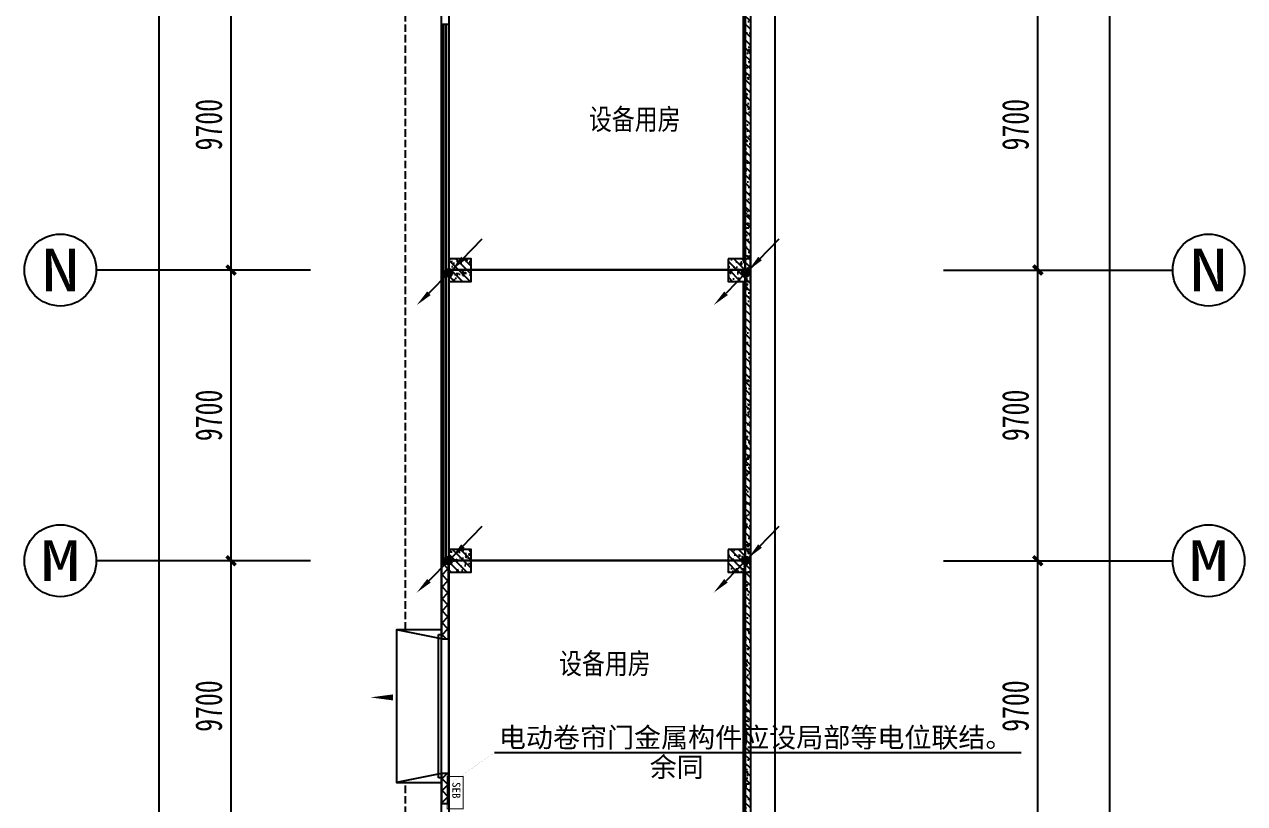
# Model space of a CAD drawing. Header units: millimetres. Extents: x -633009578 to 5705885, y -633235091 to 2571734.
# Drawn here: x 2859905 to 2900632, y 2361767 to 2387767 of the extents above; entities that cross this region are included whole.
import ezdxf
from ezdxf.enums import TextEntityAlignment as Align

# ---------------------------------------------------------------- set-up
doc = ezdxf.new("R2010")
doc.units = ezdxf.units.MM
doc.header["$LTSCALE"] = 1000
doc.header["$MEASUREMENT"] = 0
doc.linetypes.add('DASH', pattern=[0.35, 0.25, -0.1])
doc.layers.get('0').update_dxf_attribs({"color": 9})
for name, color, linetype in [('3T_WOOD', 21, 'Continuous'), ('A-COLUM(柱)', 255, 'Continuous'), ('A-DI-S(箭头)', 76, 'Continuous'), ('A-DOOR(门）', 4, 'Continuous'), ('A-F-AREA(计算)', 5, 'Continuous'), ('A-HATH(填充)', 8, 'Continuous'), ('A-ST-O(室外)', 54, 'Continuous'), ('A-STAR(楼梯)', 51, 'Continuous'), ('A-TEXT(房间)', 243, 'Continuous'), ('A-WA-J(剪力墙)', 254, 'Continuous'), ('A-WINDOW（窗）', 4, 'Continuous'), ('AXIS_TEXT', 7, 'Continuous'), ('C-AXIS(轴号)', 3, 'Continuous'), ('WALL', 9, 'Continuous'), ('电-弱电平面-箭头', 3, 'Continuous'), ('电-强电平面-设备', 4, 'Continuous'), ('电-接地防雷-接地线', 132, 'Continuous'), ('设备-箱柜', 3, 'Continuous')]:
    doc.layers.add(name, color=color, linetype=linetype)
doc.styles.add('_TCH_AXIS', font='simhei.ttf', dxfattribs={"bigfont": 'GBCBIG'})
doc.styles.add('_TCH_DIM_T3', font='simhei.ttf', dxfattribs={"width": 0.707, "bigfont": 'GBCBIG'})
doc.styles.add('COMPLEX', font='simhei.ttf')
doc.styles.add('ELEC-DIM', font='simhei.ttf')
doc.styles.add('IDQSTYLE', font='simhei.ttf', dxfattribs={"width": 0.707, "bigfont": 'hztxt.shx'})
doc.styles.get("Standard").update_dxf_attribs({"font": 'simhei.ttf', "bigfont": 'hztxt.shx'})
doc.styles.add('TXT', font='simhei.ttf', dxfattribs={"width": 0.8, "bigfont": 'hztxt.shx'})
doc.styles.add('宋', font='simhei.ttf', dxfattribs={"width": 0.8})
doc.linetypes.add('GDLine', pattern='A,1,-3,5.8,["|",Standard,S=4,R=-45,X=-1.407,Y=-0.7],-0.1,["|",Standard,S=4,R=-45,X=-1.407,Y=-0.7],-0.1,["|",Standard,S=4,R=-45,X=-1.407,Y=-0.7],-0.1,["|",Standard,S=4,R=-45,X=-1.407,Y=-0.7],-0.1,5.8,-3,1', length=20)
doc.dimstyles.new('_TCH_ARCH&&300', dxfattribs={"dimtxt": 892.5, "dimasz": 300, "dimexe": 750, "dimexo": 900, "dimgap": 300, "dimtad": 1, "dimdec": 0, "dimzin": 0, "dimdsep": 46, "dimtxsty": '_TCH_DIM_T3', "dimblk": 'ARCHTICK', "dimcen": 0.09, "dimclrt": 7, "dimazin": 2, "dimtfac": 1, "dimtdec": 0, "dimtix": 1, "dimtmove": 2, "dimatfit": 3, "dimfxl": 1, "dimtolj": 1, "dimtzin": 0, "dimarcsym": 0})
pattern_1 = [(315, (0, 0), (132.5825214724777, 132.5825214724776), []), (320, (0, 0), (-47.06410123694653, -537.9451369505651), [56.25, -618.75]), (625, (0, 0), (564.1441002750089, 104.0635002097499), [45, -495]), (370.4514, (-3.922005000000009, -44.82876), (517.079656545715, -433.8820362855164), [47.8051425, -525.856584]), (316.1842, (150, -2.755455298081545e-14), (-124.1392607467639, -800.4307864692332), [84.375, -928.125]), (366.6356, (139.65501975, -66.70255875000004), (730.5884031753312, -700.9970291615274), [71.707716, -788.78475]), (621.1842000000001, (150, -2.755455298081545e-14), (730.588950693994, -700.9964588502198), [67.5, -742.5]), (291, (112.5, -75.00000000000001), (-301.9641679990041, -447.6802890888463), [56.25, -618.75]), (596, (112.5, -75.00000000000001), (543.8625337851396, -182.4864989411868), [45, -495]), (341.4514, (87.3362955, -112.30667475), (241.8978725324643, -630.1669714361175), [47.8051425, -525.856584]), (307.5, (0, 0), (249.6703903734836, -9.119891487967951), [0, -488.9999999999999, 0, -502.5, 0, -496.875]), (277.5, (0, 0), (295.8087839117703, -197.3021530816116), [0, -286.5, 0, -477.75, 0, -189.375]), (237.5, (3.072332657360922e-14, 167.25), (-16.91615380078498, -400.3668271293068), [0, -187.5, 0, -585, 0, -776.25]), (227.5, (4.450060306401695e-14, 242.25), (75.07873674923819, -437.3896270067897), [0, -243.75, 0, -388.5, 0, -551.25])]
pattern_2 = [(45, (-830357.9205473666, -3.184366441797465), (-200.0002033111466, 200.0002033111467), []), (135, (-830357.9205473666, -3.184366441797465), (-200.0002033111467, -200.0002033111466), [])]

# ---------------------------------------------------------------- blocks, each defined once
blk = doc.blocks.new('_ArchTick')
at = {"color": 0, "linetype": 'ByBlock', "const_width": 0.4}
blk.add_lwpolyline([(-0.5, -0.5), (0.5, 0.5)], dxfattribs=at)
blk = doc.blocks.new('*D303')
at = {"layer": 'C-AXIS(轴号)', "color": 0, "lineweight": -2, "transparency": 16777216}
for p, q in [((1114913.870481153, 1686918.591094813), (1117908.287704564, 1686918.591094813)), ((1117158.287704564, 1677218.591094813), (1117158.287704564, 1686918.591094813)), ((1114913.870481153, 1677218.591094813), (1117908.287704564, 1677218.591094813))]:
    blk.add_line(p, q, dxfattribs=at)
at = {"layer": 'Defpoints', "color": 0, "transparency": 16777216}
for p in [(1114013.870481153, 1686918.591094813), (1117158.287704564, 1686918.591094813), (1114013.870481153, 1677218.591094813)]:
    blk.add_point(p, dxfattribs=at)
at = {"layer": 'C-AXIS(轴号)', "color": 0, "linetype": 'ByBlock', "lineweight": -2, "transparency": 16777216, "xscale": 300, "yscale": 300, "zscale": 300}
for p, rotation in [((1117158.287704564, 1686918.591094813), 90), ((1117158.287704564, 1677218.591094813), 270)]:
    blk.add_blockref('_ArchTick', p, dxfattribs=dict(at, rotation=rotation))
at = {"layer": 'C-AXIS(轴号)', "color": 7, "transparency": 16777216, "insert": (1116412.037704564, 1682068.591094813), "char_height": 892.5, "attachment_point": 5, "rotation": 90, "style": '_TCH_DIM_T3'}
blk.add_mtext('\\A1;9700', dxfattribs=at)
blk = doc.blocks.new('*D304')
at = {"layer": 'C-AXIS(轴号)', "color": 0, "lineweight": -2, "transparency": 16777216}
for p, q in [((1114913.870481153, 1696618.591094813), (1117908.287704564, 1696618.591094813)), ((1117158.287704564, 1686918.591094813), (1117158.287704564, 1696618.591094813)), ((1114913.870481153, 1686918.591094813), (1117908.287704564, 1686918.591094813))]:
    blk.add_line(p, q, dxfattribs=at)
at = {"layer": 'Defpoints', "color": 0, "transparency": 16777216}
for p in [(1114013.870481153, 1696618.591094813), (1117158.287704564, 1696618.591094813), (1114013.870481153, 1686918.591094813)]:
    blk.add_point(p, dxfattribs=at)
at = {"layer": 'C-AXIS(轴号)', "color": 0, "linetype": 'ByBlock', "lineweight": -2, "transparency": 16777216, "xscale": 300, "yscale": 300, "zscale": 300}
for p, rotation in [((1117158.287704564, 1696618.591094813), 90), ((1117158.287704564, 1686918.591094813), 270)]:
    blk.add_blockref('_ArchTick', p, dxfattribs=dict(at, rotation=rotation))
at = {"layer": 'C-AXIS(轴号)', "color": 7, "transparency": 16777216, "insert": (1116412.037704564, 1691768.591094813), "char_height": 892.5, "attachment_point": 5, "rotation": 90, "style": '_TCH_DIM_T3'}
blk.add_mtext('\\A1;9700', dxfattribs=at)
blk = doc.blocks.new('*D305')
at = {"layer": 'C-AXIS(轴号)', "color": 0, "lineweight": -2, "transparency": 16777216}
for p, q in [((1114913.870481153, 1706318.591094813), (1117908.287704564, 1706318.591094813)), ((1117158.287704564, 1696618.591094813), (1117158.287704564, 1706318.591094813)), ((1114913.870481153, 1696618.591094813), (1117908.287704564, 1696618.591094813))]:
    blk.add_line(p, q, dxfattribs=at)
at = {"layer": 'Defpoints', "color": 0, "transparency": 16777216}
for p in [(1114013.870481153, 1706318.591094813), (1117158.287704564, 1706318.591094813), (1114013.870481153, 1696618.591094813)]:
    blk.add_point(p, dxfattribs=at)
at = {"layer": 'C-AXIS(轴号)', "color": 0, "linetype": 'ByBlock', "lineweight": -2, "transparency": 16777216, "xscale": 300, "yscale": 300, "zscale": 300}
for p, rotation in [((1117158.287704564, 1706318.591094813), 90), ((1117158.287704564, 1696618.591094813), 270)]:
    blk.add_blockref('_ArchTick', p, dxfattribs=dict(at, rotation=rotation))
at = {"layer": 'C-AXIS(轴号)', "color": 7, "transparency": 16777216, "insert": (1116412.037704564, 1701468.591094813), "char_height": 892.5, "attachment_point": 5, "rotation": 90, "style": '_TCH_DIM_T3'}
blk.add_mtext('\\A1;9700', dxfattribs=at)
blk = doc.blocks.new('*D309')
at = {"layer": 'C-AXIS(轴号)', "color": 0, "lineweight": -2, "transparency": 16777216}
for p, q in [((1114913.870481153, 1725358.591094809), (1120308.287704564, 1725358.591094809)), ((1119558.287704564, 1589278.591094809), (1119558.287704564, 1725358.591094809)), ((1114913.870481153, 1589278.591094809), (1120308.287704564, 1589278.591094809))]:
    blk.add_line(p, q, dxfattribs=at)
at = {"layer": 'Defpoints', "color": 0, "transparency": 16777216}
for p in [(1114013.870481153, 1725358.591094809), (1119558.287704564, 1725358.591094809), (1114013.870481153, 1589278.591094809)]:
    blk.add_point(p, dxfattribs=at)
at = {"layer": 'C-AXIS(轴号)', "color": 0, "linetype": 'ByBlock', "lineweight": -2, "transparency": 16777216, "xscale": 300, "yscale": 300, "zscale": 300}
for p, rotation in [((1119558.287704564, 1725358.591094809), 90), ((1119558.287704564, 1589278.591094809), 270)]:
    blk.add_blockref('_ArchTick', p, dxfattribs=dict(at, rotation=rotation))
at = {"layer": 'C-AXIS(轴号)', "color": 7, "transparency": 16777216, "insert": (1118812.037704564, 1657318.591094809), "char_height": 892.5, "attachment_point": 5, "rotation": 90, "style": '_TCH_DIM_T3'}
blk.add_mtext('\\A1;136080', dxfattribs=at)
blk = doc.blocks.new('*D320')
at = {"layer": 'C-AXIS(轴号)', "color": 0, "lineweight": -2, "transparency": 16777216}
for p, q in [((1091976.748846702, 1686918.591094813), (1089481.408816443, 1686918.591094813)), ((1090231.408816443, 1677218.591094813), (1090231.408816443, 1686918.591094813)), ((1091976.748846702, 1677218.591094813), (1089481.408816443, 1677218.591094813))]:
    blk.add_line(p, q, dxfattribs=at)
at = {"layer": 'Defpoints', "color": 0, "transparency": 16777216}
for p in [(1090231.408816443, 1686918.591094813), (1092876.748846702, 1686918.591094813), (1092876.748846702, 1677218.591094813)]:
    blk.add_point(p, dxfattribs=at)
at = {"layer": 'C-AXIS(轴号)', "color": 0, "linetype": 'ByBlock', "lineweight": -2, "transparency": 16777216, "xscale": 300, "yscale": 300, "zscale": 300}
for p, rotation in [((1090231.408816443, 1686918.591094813), 90), ((1090231.408816443, 1677218.591094813), 270)]:
    blk.add_blockref('_ArchTick', p, dxfattribs=dict(at, rotation=rotation))
at = {"layer": 'C-AXIS(轴号)', "color": 7, "transparency": 16777216, "insert": (1089485.158816443, 1682068.591094813), "char_height": 892.5, "attachment_point": 5, "rotation": 90, "style": '_TCH_DIM_T3'}
blk.add_mtext('\\A1;9700', dxfattribs=at)
blk = doc.blocks.new('*D321')
at = {"layer": 'C-AXIS(轴号)', "color": 0, "lineweight": -2, "transparency": 16777216}
for p, q in [((1091976.748846702, 1696618.591094813), (1089481.408816443, 1696618.591094813)), ((1090231.408816443, 1686918.591094813), (1090231.408816443, 1696618.591094813)), ((1091976.748846702, 1686918.591094813), (1089481.408816443, 1686918.591094813))]:
    blk.add_line(p, q, dxfattribs=at)
at = {"layer": 'Defpoints', "color": 0, "transparency": 16777216}
for p in [(1090231.408816443, 1696618.591094813), (1092876.748846702, 1696618.591094813), (1092876.748846702, 1686918.591094813)]:
    blk.add_point(p, dxfattribs=at)
at = {"layer": 'C-AXIS(轴号)', "color": 0, "linetype": 'ByBlock', "lineweight": -2, "transparency": 16777216, "xscale": 300, "yscale": 300, "zscale": 300}
for p, rotation in [((1090231.408816443, 1696618.591094813), 90), ((1090231.408816443, 1686918.591094813), 270)]:
    blk.add_blockref('_ArchTick', p, dxfattribs=dict(at, rotation=rotation))
at = {"layer": 'C-AXIS(轴号)', "color": 7, "transparency": 16777216, "insert": (1089485.158816443, 1691768.591094813), "char_height": 892.5, "attachment_point": 5, "rotation": 90, "style": '_TCH_DIM_T3'}
blk.add_mtext('\\A1;9700', dxfattribs=at)
blk = doc.blocks.new('*D322')
at = {"layer": 'C-AXIS(轴号)', "color": 0, "lineweight": -2, "transparency": 16777216}
for p, q in [((1091976.748846702, 1706318.591094813), (1089481.408816443, 1706318.591094813)), ((1090231.408816443, 1696618.591094813), (1090231.408816443, 1706318.591094813)), ((1091976.748846702, 1696618.591094813), (1089481.408816443, 1696618.591094813))]:
    blk.add_line(p, q, dxfattribs=at)
at = {"layer": 'Defpoints', "color": 0, "transparency": 16777216}
for p in [(1090231.408816443, 1706318.591094813), (1092876.748846702, 1706318.591094813), (1092876.748846702, 1696618.591094813)]:
    blk.add_point(p, dxfattribs=at)
at = {"layer": 'C-AXIS(轴号)', "color": 0, "linetype": 'ByBlock', "lineweight": -2, "transparency": 16777216, "xscale": 300, "yscale": 300, "zscale": 300}
for p, rotation in [((1090231.408816443, 1706318.591094813), 90), ((1090231.408816443, 1696618.591094813), 270)]:
    blk.add_blockref('_ArchTick', p, dxfattribs=dict(at, rotation=rotation))
at = {"layer": 'C-AXIS(轴号)', "color": 7, "transparency": 16777216, "insert": (1089485.158816443, 1701468.591094813), "char_height": 892.5, "attachment_point": 5, "rotation": 90, "style": '_TCH_DIM_T3'}
blk.add_mtext('\\A1;9700', dxfattribs=at)
blk = doc.blocks.new('*D325')
at = {"layer": 'C-AXIS(轴号)', "color": 0, "lineweight": -2, "transparency": 16777216}
for p, q in [((1091976.748846702, 1725358.591094822), (1087081.408816443, 1725358.591094822)), ((1087831.408816443, 1589278.591094822), (1087831.408816443, 1725358.591094822)), ((1091976.748846702, 1589278.591094822), (1087081.408816443, 1589278.591094822))]:
    blk.add_line(p, q, dxfattribs=at)
at = {"layer": 'Defpoints', "color": 0, "transparency": 16777216}
for p in [(1087831.408816443, 1725358.591094822), (1092876.748846702, 1725358.591094822), (1092876.748846702, 1589278.591094822)]:
    blk.add_point(p, dxfattribs=at)
at = {"layer": 'C-AXIS(轴号)', "color": 0, "linetype": 'ByBlock', "lineweight": -2, "transparency": 16777216, "xscale": 300, "yscale": 300, "zscale": 300}
for p, rotation in [((1087831.408816443, 1725358.591094822), 90), ((1087831.408816443, 1589278.591094822), 270)]:
    blk.add_blockref('_ArchTick', p, dxfattribs=dict(at, rotation=rotation))
at = {"layer": 'C-AXIS(轴号)', "color": 7, "transparency": 16777216, "insert": (1087085.158816443, 1657318.591094822), "char_height": 892.5, "attachment_point": 5, "rotation": 90, "style": '_TCH_DIM_T3'}
blk.add_mtext('\\A1;136080', dxfattribs=at)
blk = doc.blocks.new('_AXISO')
blk.add_circle((0, 0), 0.5)
at = {"layer": 'AXIS_TEXT', "style": 'COMPLEX', "width": 1.041666666666667}
blk.add_attdef('A', text='', height=0.56, dxfattribs=at).set_placement((-0.25, -0.28), (0.25, -0.28), align=Align.FIT)
blk = doc.blocks.new('$DorLib2D$00000126')
at = {"color": 0, "linetype": 'Continuous'}
for p, q in [((-0.5319999999956053, 0.5), (-0.5319999999956053, 0.900000000000091)), ((0.5320000000047003, 0.900000000000091), (0.5320000000047003, 0.5000000000002274))]:
    blk.add_line(p, q, dxfattribs=at)
at = {"color": 0, "linetype": 'DASH'}
for p, q in [((-0.5319999999956053, 0.900000000000091), (0.5320000000047003, 0.900000000000091)), ((-0.5319999999956053, 0.5), (0.5320000000047003, 0.5000000000002274))]:
    blk.add_line(p, q, dxfattribs=at)
blk = doc.blocks.new('$WINLIB2D$00000001')
at = {"color": 0}
for points in [[(-0.4999999999999964, 0.5000000000000142), (-0.4999999999999964, -0.4999999999999858)], [(-0.4999999999999964, 0.5000000000000142), (0.5000000000000036, 0.5000000000000142)], [(0.5000000000000036, -0.4999999999999858), (0.5000000000000036, 0.5000000000000142)], [(0.5000000000000036, 0.1666666666666714), (-0.4999999999999964, 0.1666666666666714)], [(0.5000000000000036, -0.1666666666666572), (-0.4999999999999964, -0.1666666666666572)], [(-0.4999999999999964, -0.4999999999999858), (0.5000000000000036, -0.4999999999999858)]]:
    blk.add_lwpolyline(points, dxfattribs=at)
blk = doc.blocks.new('_FZH')
h = blk.add_hatch()
h.set_pattern_fill('钢筋混凝土', color=256, scale=0.1, style=0)
h.set_pattern_definition([(45, (0, 0), (-0.1767766952966369, 0.1767766952966369), []), (50, (0, 0), (0.7172601826007535, -0.06275213498259512), [0.07500000000000001, -0.8250000000000001]), (355, (0, 0), (-0.138751333613, 0.7521921337000119), [0.06, -0.66]), (100.4514, (0.05977168000000001, -0.00522934), (0.5785093817140216, 0.6894395420609536), [0.06374019, -0.701142112]), (46.1842, (0, 0.2), (1.067241048625645, -0.1655190143290181), [0.1125, -1.2375]), (96.6356, (0.088936745, 0.186206693), (0.9346627055487033, 0.9741178709004418), [0.095610288, -1.051713]), (351.1842, (0, 0.2), (0.9346619451336272, 0.9741186009253247), [0.09000000000000001, -0.9900000000000001]), (21, (0.1, 0.15), (0.5969070521184617, -0.4026188906653388), [0.07500000000000001, -0.8250000000000001]), (326, (0.1, 0.15), (0.2433153319215824, 0.7251500450468529), [0.06, -0.66]), (71.4514, (0.149742233, 0.116448394), (0.84022262858149, 0.3225304967099524), [0.06374019, -0.701142112]), (37.50000000000001, (0, 0), (0.01215985531729062, 0.3328938538313115), [0, -0.652, 0, -0.67, 0, -0.6625000000000001]), (7.499999999999999, (0, 0), (0.2630695374421486, 0.3944117118823603), [0, -0.382, 0, -0.637, 0, -0.2525]), (-32.5, (-0.223, 0), (0.533822436172409, -0.02255487173437976), [0, -0.25, 0, -0.78, 0, -1.035]), (-42.5, (-0.323, 0), (0.5831861693423862, 0.1001049823323177), [0, -0.325, 0, -0.518, 0, -0.735])])
h.paths.add_polyline_path([(-0.5, -0.5), (0.5, -0.5), (0.5, 0.5), (-0.5, 0.5)])
blk.add_lwpolyline([(-0.5, -0.5), (0.5, -0.5), (0.5, 0.5), (-0.5, 0.5)], close=True)
blk = doc.blocks.new('*X25')
at = {"color": 0, "linetype": 'Continuous'}
for p, q in [((192.590110055903, 446.7242872143482), (193.9264208598343, 448.0605980182795)), ((192.6512440212146, 447.2096852483717), (193.4410228258108, 447.9994640529679)), ((192.666080612941, 446.3759937026742), (194.2747143715083, 447.9846274612416)), ((192.8122309321682, 446.0978799531896), (194.552828120993, 447.8384771420143)), ((193.0126674313866, 445.874052383696), (194.7766556904866, 447.6380406427959)), ((193.2651240367983, 445.7022449203958), (194.9484631537868, 447.3855840373842)), ((193.5780466605768, 445.5909034754624), (195.0598045987202, 447.0726614136058)), ((193.9838870800477, 445.5724798262212), (195.0782282479613, 446.6668209941349))]:
    blk.add_line(p, q, dxfattribs=at)
blk = doc.blocks.new('HC001444')
at = {"color": 0, "linetype": 'Continuous'}
for p, q in [((5.312014027897709, 5.362594416008807), (0.4698776614111466, 0.4121164681388052)), ((1.307398633798584e-12, -0.05776119327106244), (-3.105492900473507, -3.232738715067399))]:
    blk.add_line(p, q, dxfattribs=at)
for points in [[(2.301209466909763, 2.284423861441751, 0.8, 0, 0), (0.4698776614111466, 0.4121164681388052, 0, 0, 0)], [(-3.105492900473507, -3.232738715067399, 0.8, 0, 0), (-5.057392361377197, -5.119309791711203, 0, 0, 0)]]:
    blk.add_lwpolyline(points, format="xyseb", dxfattribs=at)
blk.add_circle((0, 0), 0.625, dxfattribs=at)
at = {"color": 0, "linetype": 'Continuous', "xscale": 0.5, "yscale": 0.5, "zscale": 0.5}
blk.add_blockref('*X25', (-96.91845018383214, -223.4069038532592), dxfattribs=at)
at = {"color": 0, "style": 'IDQSTYLE', "width": 0.7}
blk.add_attdef('PSFHATT', (7.312014027897709, -5.119309791711203), '', height=2.5, dxfattribs=at)
blk = doc.blocks.new('HC001524')
at = {"color": 0, "linetype": 'Continuous', "const_width": 0.3}
blk.add_lwpolyline([(5, 2.5), (-5, 2.5), (-5, -2.5), (5, -2.5)], close=True, dxfattribs=at)
at = {"color": 0, "style": 'IDQSTYLE', "width": 0.7}
for tag, p in [('AF', (-1.5, -1.25)), ('PSFHATT', (7, -2.5))]:
    blk.add_attdef(tag, p, '', height=2.5, dxfattribs=at)
blk = doc.blocks.new('负一层平面图9')
h = blk.add_hatch()
h.set_pattern_fill('钢筋混凝土', color=256, scale=75, angle=270, style=0)
h.set_pattern_definition(pattern_1)
h.paths.add_polyline_path([(1107326.098288363, 1696990.40672838), (1107566.098288363, 1696990.40672838), (1107566.098288361, 1705940.40672838), (1107326.098288362, 1705940.40672838)])
h = blk.add_hatch()
h.set_pattern_fill('钢筋混凝土', color=256, scale=75, angle=270, style=0)
h.set_pattern_definition(pattern_1)
h.paths.add_polyline_path([(1107326.098288365, 1687290.40672838), (1107566.098288365, 1687290.40672838), (1107566.098288361, 1696240.40672838), (1107326.098288363, 1696240.40672838)])
h = blk.add_hatch()
h.set_pattern_fill('钢筋混凝土', color=256, scale=75, angle=270, style=0)
h.set_pattern_definition(pattern_1)
h.paths.add_polyline_path([(1107326.098288366, 1677590.40672838), (1107566.098288366, 1677590.40672838), (1107566.098288361, 1686540.40672838), (1107326.098288365, 1686540.40672838)])
at = {"layer": 'A-HATH(填充)'}
h = blk.add_hatch(dxfattribs=at)
h.set_pattern_fill('多孔材料', color=256, scale=100, style=0)
h.set_pattern_definition(pattern_2)
h.paths.add_polyline_path([(1097251.09828836, 1686815.40672802), (1097251.09828836, 1684315.406728529), (1097491.09828836, 1684315.406728529), (1097491.09828836, 1686815.40672802)])
h = blk.add_hatch(dxfattribs=at)
h.set_pattern_fill('多孔材料', color=256, scale=100, style=0)
h.set_pattern_definition(pattern_2)
h.paths.add_polyline_path([(1097251.09828836, 1679815.406728529), (1097251.09828836, 1678815.406728529), (1097491.09828836, 1678815.406728529), (1097491.09828836, 1679815.406728529)])
at = {"layer": 'A-DI-S(箭头)'}
blk.add_lwpolyline([(1108377.552594071, 1727829.142712386), (1108377.552594071, 1664191.024720457), (1108902.552594071, 1663999.940347468), (1107852.552594071, 1663814.797017724), (1108377.552594071, 1663628.524720457), (1108377.552594071, 1599990.406728529)], dxfattribs=at)
blk.add_lwpolyline([(1096544.794941775, 1682358.425277762, 0, 0, 0), (1094881.794941775, 1682358.425277762, 0, 200, 0), (1095631.794941775, 1682358.425277762, 0, 0, 0)], format="xyseb", dxfattribs=at)
at = {"layer": 'A-DOOR(门）'}
blk.add_line((1097491.098288361, 1684315.406728372), (1097491.098288361, 1679815.406728372), dxfattribs=at)
at = {"layer": 'A-F-AREA(计算)'}
blk.add_lwpolyline([(1107566.098287924, 1589275.406728539), (1097251.098288353, 1589275.406728539), (1097251.098288353, 1725355.406728381), (1107566.098287924, 1725355.406728381)], close=True, dxfattribs=at)
at = {"layer": 'A-ST-O(室外)', "linetype": 'DASH'}
for points in [[(1096051.098288384, 1684615.406728667), (1096051.098288371, 1707015.406728445)], [(1096051.098288393, 1669715.406728217), (1096051.098288387, 1679515.407222659)]]:
    blk.add_lwpolyline(points, dxfattribs=at)
at = {"layer": 'A-STAR(楼梯)'}
for points in [[(1097251.098288362, 1684615.406728667), (1095751.098288362, 1684615.406728667), (1095751.098288362, 1679515.407222659), (1097251.098288355, 1679515.407222659)], [(1097251.098288354, 1684315.406728714), (1095751.098288351, 1684615.406234585)], [(1097251.098288354, 1679815.406728528), (1095751.098288351, 1679515.407222657)]]:
    blk.add_lwpolyline(points, dxfattribs=at)
at = {"layer": 'A-WA-J(剪力墙)'}
for p, q in [((1107326.098288362, 1705940.406727959), (1107326.098288356, 1696990.40672861)), ((1107566.098288362, 1705940.406727959), (1107566.098288367, 1696990.40672861)), ((1107326.09828834, 1696240.406727959), (1107326.098288369, 1687290.40672861)), ((1107566.09828834, 1696240.406727959), (1107566.098288327, 1687290.40672861)), ((1107326.098288399, 1686540.406727959), (1107326.098288395, 1677590.40672861)), ((1107566.098288349, 1686540.406727959), (1107566.098288406, 1677590.40672861))]:
    blk.add_line(p, q, dxfattribs=at)
at = {"layer": 'C-AXIS(轴号)'}
for p, q in [((1092876.748846702, 1696618.591094813), (1085731.408816443, 1696618.591094813)), ((1114013.870481153, 1696618.591094813), (1121658.287704564, 1696618.591094813)), ((1092876.748846702, 1686918.591094813), (1085731.408816443, 1686918.591094813)), ((1114013.870481153, 1686918.591094813), (1121658.287704564, 1686918.591094813))]:
    blk.add_line(p, q, dxfattribs=at)
at = {"layer": 'WALL'}
for p, q in [((1097251.09828836, 1686815.40672802), (1097251.09828836, 1684315.406728529)), ((1097491.09828836, 1686815.40672802), (1097251.09828836, 1686815.40672802)), ((1097491.09828836, 1684315.406728529), (1097491.09828836, 1686815.40672802)), ((1097251.09828836, 1684315.406728529), (1097491.09828836, 1684315.406728529)), ((1097251.09828836, 1679815.406728529), (1097251.09828836, 1678815.406728529)), ((1097491.09828836, 1679815.406728529), (1097251.09828836, 1679815.406728529)), ((1097491.09828836, 1678815.406728529), (1097491.09828836, 1679815.406728529)), ((1097251.09828836, 1678815.406728529), (1097491.09828836, 1678815.406728529))]:
    blk.add_line(p, q, dxfattribs=at)
at = {"layer": 'A-COLUM(柱)', "xscale": 750, "yscale": 750, "zscale": 750, "rotation": 270}
for p in [(1097866.098288361, 1696615.40672838), (1107191.098288361, 1696615.40672838), (1097866.098288361, 1686915.40672838), (1107191.098288361, 1686915.40672838)]:
    blk.add_blockref('_FZH', p, dxfattribs=at)
at = {"layer": 'A-DOOR(门）', "extrusion": (0, 0, -1), "xscale": -4500, "yscale": 240, "zscale": 4500, "rotation": 270}
blk.add_blockref('$DorLib2D$00000126', (-1097371.098288361, 1682065.406728372), dxfattribs=at)
at = {"layer": 'A-WINDOW（窗）', "xscale": 18000, "yscale": 240, "zscale": 18000, "rotation": 270}
blk.add_blockref('$WINLIB2D$00000001', (1097371.098288361, 1695815.406728404), dxfattribs=at)
at = {"layer": 'C-AXIS(轴号)'}
ref = blk.add_blockref('_AXISO', (1084531.408816443, 1696618.591094813), dxfattribs=dict(at, xscale=2400, yscale=2400, zscale=2400))
ref.add_attrib('A', 'N', dxfattribs={"layer": 'AXIS_TEXT', "height": 1423.748695917641, "style": '_TCH_AXIS'}).set_placement((1083887.332025432, 1695906.716746855), (1085175.485607453, 1695906.716746855), align=Align.FIT)
ref = blk.add_blockref('_AXISO', (1122858.287704564, 1696618.591094813), dxfattribs=dict(at, xscale=2400, yscale=2400, zscale=2400))
ref.add_attrib('A', 'N', dxfattribs={"layer": 'AXIS_TEXT', "height": 1423.748695917641, "style": '_TCH_AXIS'}).set_placement((1122214.210913554, 1695906.716746855), (1123502.364495574, 1695906.716746855), align=Align.FIT)
ref = blk.add_blockref('_AXISO', (1084531.408816443, 1686918.591094813), dxfattribs=dict(at, xscale=2400, yscale=2400, zscale=2400))
ref.add_attrib('A', 'M', dxfattribs={"layer": 'AXIS_TEXT', "height": 1357.645019878171, "style": '_TCH_AXIS'}).set_placement((1083852.586306504, 1686239.768584874), (1085210.231326382, 1686239.768584874), align=Align.FIT)
ref = blk.add_blockref('_AXISO', (1122858.287704564, 1686918.591094813), dxfattribs=dict(at, xscale=2400, yscale=2400, zscale=2400))
ref.add_attrib('A', 'M', dxfattribs={"layer": 'AXIS_TEXT', "height": 1357.645019878171, "style": '_TCH_AXIS'}).set_placement((1122179.465194625, 1686239.768584874), (1123537.110214503, 1686239.768584874), align=Align.FIT)
at = {"layer": 'A-TEXT(房间)', "color": 4, "style": 'TXT', "width": 0.8}
for p in [(1102173.779141537, 1701301.513385484), (1101178.936826035, 1683140.536405807)]:
    blk.add_text('设备用房', height=700, dxfattribs=at).set_placement(p)
at = {"layer": 'C-AXIS(轴号)'}
for p1, p2, distance, picture, middle in [((1092876.748846702, 1589278.591094822), (1092876.748846702, 1725358.591094822), 5045.340030258987, '*D325', (1087085.158816443, 1657318.591094822)), ((1114013.870481153, 1589278.591094809), (1114013.870481153, 1725358.591094809), -5544.417223410914, '*D309', (1118812.037704564, 1657318.591094809)), ((1092876.748846702, 1696618.591094813), (1092876.748846702, 1706318.591094813), 2645.340030258987, '*D322', (1089485.158816443, 1701468.591094813)), ((1114013.870481153, 1696618.591094813), (1114013.870481153, 1706318.591094813), -3144.4172234109137, '*D305', (1116412.037704564, 1701468.591094813)), ((1092876.748846702, 1686918.591094813), (1092876.748846702, 1696618.591094813), 2645.340030258987, '*D321', (1089485.158816443, 1691768.591094813)), ((1114013.870481153, 1686918.591094813), (1114013.870481153, 1696618.591094813), -3144.4172234109137, '*D304', (1116412.037704564, 1691768.591094813)), ((1092876.748846702, 1677218.591094813), (1092876.748846702, 1686918.591094813), 2645.340030258987, '*D320', (1089485.158816443, 1682068.591094813)), ((1114013.870481153, 1677218.591094813), (1114013.870481153, 1686918.591094813), -3144.4172234109137, '*D303', (1116412.037704564, 1682068.591094813))]:
    dim = blk.add_aligned_dim(p1=p1, p2=p2, distance=distance, dimstyle='_TCH_ARCH&&300', dxfattribs=at)
    dim.commit()
    dim.dimension.update_dxf_attribs({"geometry": picture, "text_midpoint": middle})

msp = doc.modelspace()

# ---------------------------------------------------------------- linework, layer by layer
at = {"layer": '电-强电平面-设备', "color": 3}
msp.add_line((2875595.904991787, 2363471.844017018), (2893174.042075838, 2363471.844017018), dxfattribs=at)
at = {"layer": '电-强电平面-设备', "color": 3, "const_width": 2}
msp.add_lwpolyline([(2875595.904991787, 2363471.844017018), (2874187.937317931, 2362485.818579435)], dxfattribs=at)
at = {"layer": '电-接地防雷-接地线', "linetype": 'GDLine', "ltscale": 0.1, "const_width": 75}
for points in [[(2874076.299984147, 2272518.116620353), (2874076.299984147, 2407941.313560855)], [(2883958.202686927, 2272518.116620353), (2883958.202686927, 2407941.313560855)], [(2874076.299984147, 2379577.397503432), (2883958.202686927, 2379577.397503432)], [(2874076.299984147, 2369878.271012644), (2883958.202686927, 2369878.271012644)]]:
    msp.add_lwpolyline(points, dxfattribs=at)

# ---------------------------------------------------------------- block references
at = {"layer": '3T_WOOD'}
msp.add_blockref('负一层平面图9', (1776573.332157411, 682952.070850966), dxfattribs=at)
at = {"layer": '电-弱电平面-箭头', "color": 4, "xscale": 210, "yscale": 210, "zscale": 210}
for p in [(2874060.267752805, 2379474.803416658), (2883974.477214256, 2379474.803416658), (2874060.267752805, 2369881.947076986), (2883974.477214256, 2369881.947076986)]:
    msp.add_blockref('HC001444', p, dxfattribs=at)
at = {"layer": '设备-箱柜'}
ref = msp.add_blockref('HC001524', (2874285.450376504, 2362129.006431389), dxfattribs=dict(at, xscale=-107.52, yscale=107.52, zscale=107.52, rotation=89.99999999999997))
ref.add_attrib('AF', 'SEB', (2874187.937317931, 2362485.818579435), dxfattribs={"layer": '0', "color": 0, "height": 268.8, "rotation": 270, "style": 'ELEC-DIM'})

# ---------------------------------------------------------------- texts
at = {"layer": '电-强电平面-设备', "color": 3, "style": '宋'}
for s, p in [('电动卷帘门金属构件应设局部等电位联结。', (2875741.070944902, 2363643.835725626)), ('余同', (2880776.699647362, 2362658.138192378))]:
    msp.add_text(s, height=661.4999999999999, dxfattribs=at).set_placement(p)

doc.saveas('drawing.dxf')
